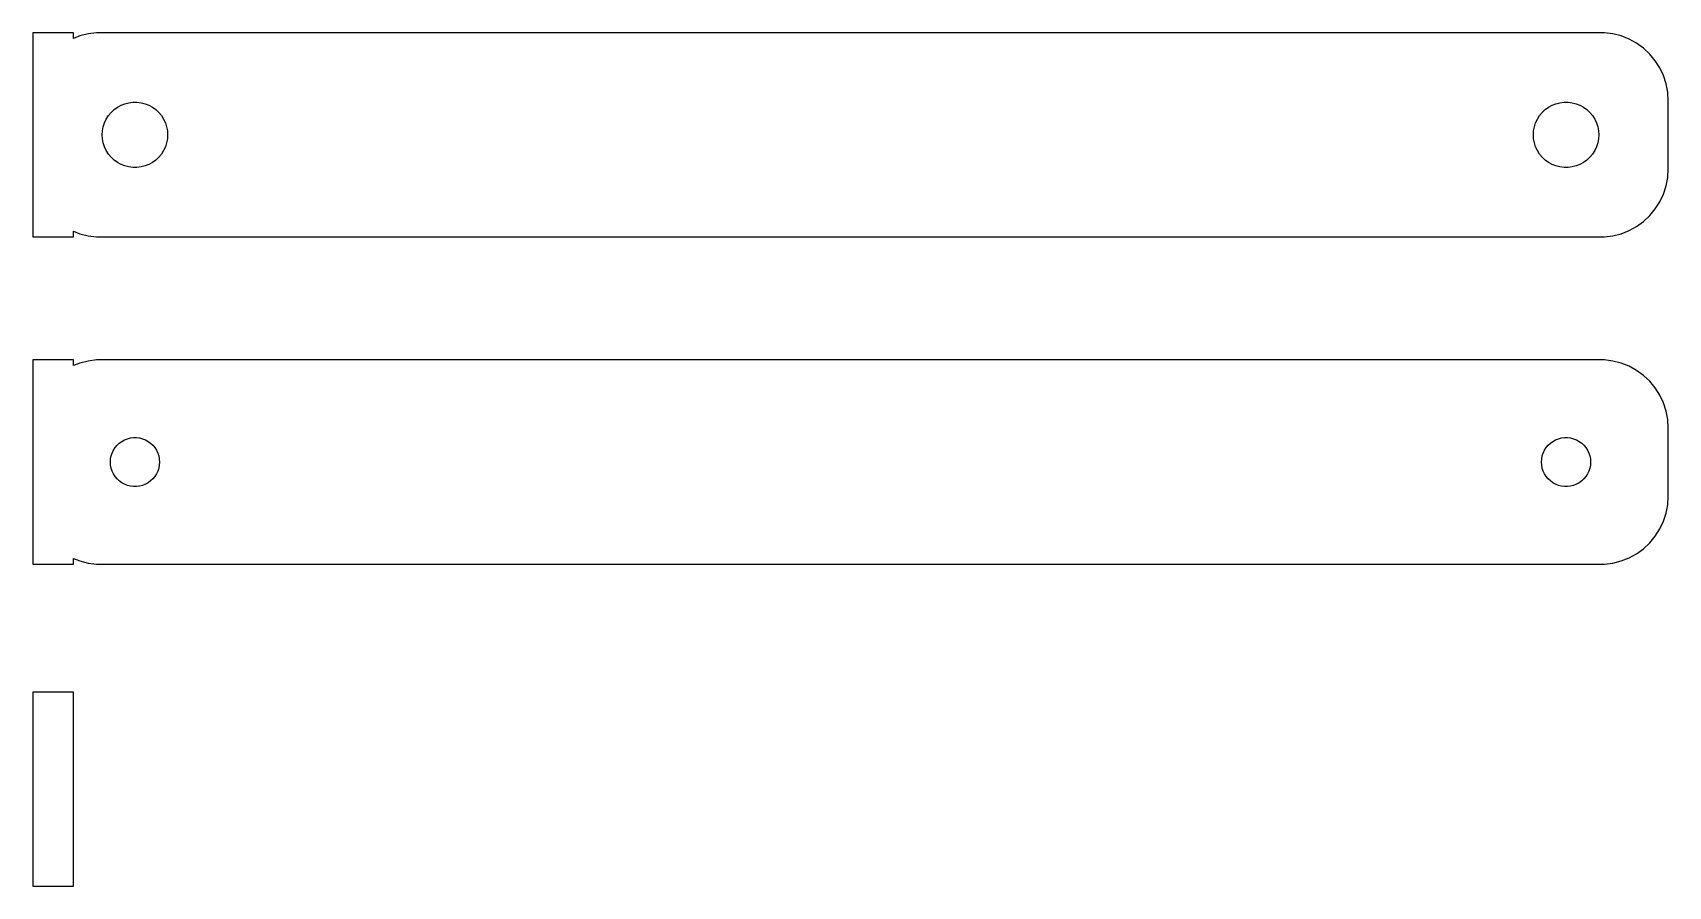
# Model space of a CAD drawing. Header units: metres. Extents: x -60 to 60, y -7 to 55.
import ezdxf

# ---------------------------------------------------------------- set-up
doc = ezdxf.new("R2010")
doc.units = ezdxf.units.M

msp = doc.modelspace()

# ---------------------------------------------------------------- linework, layer by layer
for p, q in [((-57, 55.4901), (-60, 55.4901)), ((-60, 55.4901), (-60, 40.5099)), ((-57, 55.0752), (-57, 55.4901)), ((-56.5451, 55.2553), (-57, 55.0752)), ((-55.9369, 55.4114), (-56.5451, 55.2553)), ((-55.3139, 55.4901), (-55.9369, 55.4114)), ((55.3139, 55.4901), (-55.3139, 55.4901)), ((55.9369, 55.4114), (55.3139, 55.4901)), ((56.5451, 55.2553), (55.9369, 55.4114)), ((57.1289, 55.0241), (56.5451, 55.2553)), ((57.6791, 54.7216), (57.1289, 55.0241)), ((58.1871, 54.3526), (57.6791, 54.7216)), ((58.6448, 53.9227), (58.1871, 54.3526)), ((59.0451, 53.4389), (58.6448, 53.9227)), ((59.3815, 52.9088), (59.0451, 53.4389)), ((59.6489, 52.3406), (59.3815, 52.9088)), ((59.8429, 51.7434), (59.6489, 52.3406)), ((59.9606, 51.1267), (59.8429, 51.7434)), ((60, 50.5), (59.9606, 51.1267)), ((60, 45.5), (60, 50.5)), ((-54.6031, 49.1562), (-54.4416, 49.4107)), ((-54.4416, 49.4107), (-54.2495, 49.6429)), ((-54.2495, 49.6429), (-54.0298, 49.8492)), ((-54.0298, 49.8492), (-53.786, 50.0264)), ((-53.786, 50.0264), (-53.5219, 50.1716)), ((-53.5219, 50.1716), (-53.2416, 50.2825)), ((-53.2416, 50.2825), (-52.9497, 50.3575)), ((-52.9497, 50.3575), (-52.6507, 50.3953)), ((-52.6507, 50.3953), (-52.3493, 50.3953)), ((-52.3493, 50.3953), (-52.0503, 50.3575)), ((-52.0503, 50.3575), (-51.7584, 50.2825)), ((-51.7584, 50.2825), (-51.4781, 50.1716)), ((-51.4781, 50.1716), (-51.214, 50.0264)), ((-51.214, 50.0264), (-50.9702, 49.8492)), ((-50.9702, 49.8492), (-50.7505, 49.6429)), ((-50.7505, 49.6429), (-50.5583, 49.4107)), ((-50.5583, 49.4107), (-50.3969, 49.1562)), ((50.3969, 49.1562), (50.5583, 49.4107)), ((50.5583, 49.4107), (50.7505, 49.6429)), ((50.7505, 49.6429), (50.9702, 49.8492)), ((50.9702, 49.8492), (51.214, 50.0264)), ((51.214, 50.0264), (51.4781, 50.1716)), ((51.4781, 50.1716), (51.7584, 50.2825)), ((51.7584, 50.2825), (52.0503, 50.3575)), ((52.0503, 50.3575), (52.3493, 50.3953)), ((52.3493, 50.3953), (52.6507, 50.3953)), ((52.6507, 50.3953), (52.9497, 50.3575)), ((52.9497, 50.3575), (53.2416, 50.2825)), ((53.2416, 50.2825), (53.5219, 50.1716)), ((53.5219, 50.1716), (53.786, 50.0264)), ((53.786, 50.0264), (54.0298, 49.8492)), ((54.0298, 49.8492), (54.2495, 49.6429)), ((54.2495, 49.6429), (54.4416, 49.4107)), ((54.4416, 49.4107), (54.6031, 49.1562)), ((-54.9, 48), (-54.8811, 48.3008)), ((-54.8811, 47.6992), (-54.9, 48)), ((-54.8811, 48.3008), (-54.8246, 48.5968)), ((-54.8246, 48.5968), (-54.7315, 48.8835)), ((-54.7315, 48.8835), (-54.6031, 49.1562)), ((-50.3969, 49.1562), (-50.2685, 48.8835)), ((-50.2685, 48.8835), (-50.1754, 48.5968)), ((-50.1754, 48.5968), (-50.1189, 48.3008)), ((-50.1189, 48.3008), (-50.1, 48)), ((-50.1, 48), (-50.1189, 47.6992)), ((50.1, 48), (50.1189, 48.3008)), ((50.1189, 47.6992), (50.1, 48)), ((50.1189, 48.3008), (50.1754, 48.5968)), ((50.1754, 48.5968), (50.2685, 48.8835)), ((50.2685, 48.8835), (50.3969, 49.1562)), ((54.6031, 49.1562), (54.7315, 48.8835)), ((54.7315, 48.8835), (54.8246, 48.5968)), ((54.8246, 48.5968), (54.8811, 48.3008)), ((54.8811, 48.3008), (54.9, 48)), ((54.9, 48), (54.8811, 47.6992)), ((-54.8246, 47.4032), (-54.8811, 47.6992)), ((-54.7315, 47.1165), (-54.8246, 47.4032)), ((-54.6031, 46.8438), (-54.7315, 47.1165)), ((-54.4416, 46.5893), (-54.6031, 46.8438)), ((-50.3969, 46.8438), (-50.5583, 46.5893)), ((-50.2685, 47.1165), (-50.3969, 46.8438)), ((-50.1754, 47.4032), (-50.2685, 47.1165)), ((-50.1189, 47.6992), (-50.1754, 47.4032)), ((50.1754, 47.4032), (50.1189, 47.6992)), ((50.2685, 47.1165), (50.1754, 47.4032)), ((50.3969, 46.8438), (50.2685, 47.1165)), ((50.5583, 46.5893), (50.3969, 46.8438)), ((54.6031, 46.8438), (54.4416, 46.5893)), ((54.7315, 47.1165), (54.6031, 46.8438)), ((54.8246, 47.4032), (54.7315, 47.1165)), ((54.8811, 47.6992), (54.8246, 47.4032)), ((-54.2495, 46.3571), (-54.4416, 46.5893)), ((-54.0298, 46.1508), (-54.2495, 46.3571)), ((-53.786, 45.9736), (-54.0298, 46.1508)), ((-53.5219, 45.8284), (-53.786, 45.9736)), ((-53.2416, 45.7175), (-53.5219, 45.8284)), ((-52.9497, 45.6425), (-53.2416, 45.7175)), ((-52.6507, 45.6047), (-52.9497, 45.6425)), ((-52.3493, 45.6047), (-52.6507, 45.6047)), ((-52.0503, 45.6425), (-52.3493, 45.6047)), ((-51.7584, 45.7175), (-52.0503, 45.6425)), ((-51.4781, 45.8284), (-51.7584, 45.7175)), ((-51.214, 45.9736), (-51.4781, 45.8284)), ((-50.9702, 46.1508), (-51.214, 45.9736)), ((-50.7505, 46.3571), (-50.9702, 46.1508)), ((-50.5583, 46.5893), (-50.7505, 46.3571)), ((50.7505, 46.3571), (50.5583, 46.5893)), ((50.9702, 46.1508), (50.7505, 46.3571)), ((51.214, 45.9736), (50.9702, 46.1508)), ((51.4781, 45.8284), (51.214, 45.9736)), ((51.7584, 45.7175), (51.4781, 45.8284)), ((52.0503, 45.6425), (51.7584, 45.7175)), ((52.3493, 45.6047), (52.0503, 45.6425)), ((52.6507, 45.6047), (52.3493, 45.6047)), ((52.9497, 45.6425), (52.6507, 45.6047)), ((53.2416, 45.7175), (52.9497, 45.6425)), ((53.5219, 45.8284), (53.2416, 45.7175)), ((53.786, 45.9736), (53.5219, 45.8284)), ((54.0298, 46.1508), (53.786, 45.9736)), ((54.2495, 46.3571), (54.0298, 46.1508)), ((54.4416, 46.5893), (54.2495, 46.3571)), ((59.8429, 44.2566), (59.9606, 44.8733)), ((59.9606, 44.8733), (60, 45.5)), ((59.3815, 43.0912), (59.6489, 43.6594)), ((59.6489, 43.6594), (59.8429, 44.2566)), ((58.1871, 41.6474), (58.6448, 42.0773)), ((58.6448, 42.0773), (59.0451, 42.5611)), ((59.0451, 42.5611), (59.3815, 43.0912)), ((-57, 40.9248), (-56.5451, 40.7447)), ((-57, 40.5099), (-57, 40.9248)), ((56.5451, 40.7447), (57.1289, 40.9759)), ((57.1289, 40.9759), (57.6791, 41.2784)), ((57.6791, 41.2784), (58.1871, 41.6474)), ((-60, 40.5099), (-57, 40.5099)), ((-56.5451, 40.7447), (-55.9369, 40.5886)), ((-55.9369, 40.5886), (-55.3139, 40.5099)), ((-55.3139, 40.5099), (55.3139, 40.5099)), ((55.3139, 40.5099), (55.9369, 40.5886)), ((55.9369, 40.5886), (56.5451, 40.7447)), ((-57, 31.4901), (-60, 31.4901)), ((-60, 31.4901), (-60, 16.5099)), ((-57, 31.0752), (-57, 31.4901)), ((-56.5451, 31.2553), (-57, 31.0752)), ((-55.9369, 31.4114), (-56.5451, 31.2553)), ((-55.3139, 31.4901), (-55.9369, 31.4114)), ((55.3139, 31.4901), (-55.3139, 31.4901)), ((55.9369, 31.4114), (55.3139, 31.4901)), ((56.5451, 31.2553), (55.9369, 31.4114)), ((57.1289, 31.0241), (56.5451, 31.2553)), ((57.6791, 30.7216), (57.1289, 31.0241)), ((58.1871, 30.3526), (57.6791, 30.7216)), ((58.6448, 29.9227), (58.1871, 30.3526)), ((59.0451, 29.4389), (58.6448, 29.9227)), ((59.3815, 28.9088), (59.0451, 29.4389)), ((59.6489, 28.3406), (59.3815, 28.9088)), ((59.8429, 27.7434), (59.6489, 28.3406)), ((59.9606, 27.1267), (59.8429, 27.7434)), ((60, 26.5), (59.9606, 27.1267)), ((60, 21.5), (60, 26.5)), ((-53.9562, 25.058), (-53.8121, 25.2322)), ((-53.8121, 25.2322), (-53.6474, 25.3869)), ((-53.6474, 25.3869), (-53.4645, 25.5198)), ((-53.4645, 25.5198), (-53.2664, 25.6287)), ((-53.2664, 25.6287), (-53.0562, 25.7119)), ((-53.0562, 25.7119), (-52.8373, 25.7681)), ((-52.8373, 25.7681), (-52.613, 25.7964)), ((-52.613, 25.7964), (-52.387, 25.7964)), ((-52.387, 25.7964), (-52.1627, 25.7681)), ((-52.1627, 25.7681), (-51.9438, 25.7119)), ((-51.9438, 25.7119), (-51.7336, 25.6287)), ((-51.7336, 25.6287), (-51.5355, 25.5198)), ((-51.5355, 25.5198), (-51.3526, 25.3869)), ((-51.3526, 25.3869), (-51.1879, 25.2322)), ((-51.1879, 25.2322), (-51.0438, 25.058)), ((51.0438, 25.058), (51.1879, 25.2322)), ((51.1879, 25.2322), (51.3526, 25.3869)), ((51.3526, 25.3869), (51.5355, 25.5198)), ((51.5355, 25.5198), (51.7336, 25.6287)), ((51.7336, 25.6287), (51.9438, 25.7119)), ((51.9438, 25.7119), (52.1627, 25.7681)), ((52.1627, 25.7681), (52.387, 25.7964)), ((52.387, 25.7964), (52.613, 25.7964)), ((52.613, 25.7964), (52.8373, 25.7681)), ((52.8373, 25.7681), (53.0562, 25.7119)), ((53.0562, 25.7119), (53.2664, 25.6287)), ((53.2664, 25.6287), (53.4645, 25.5198)), ((53.4645, 25.5198), (53.6474, 25.3869)), ((53.6474, 25.3869), (53.8121, 25.2322)), ((53.8121, 25.2322), (53.9562, 25.058)), ((-54.3, 24), (-54.2858, 24.2256)), ((-54.2858, 23.7744), (-54.3, 24)), ((-54.2858, 24.2256), (-54.2434, 24.4476)), ((-54.2434, 24.4476), (-54.1736, 24.6626)), ((-54.1736, 24.6626), (-54.0773, 24.8671)), ((-54.0773, 24.8671), (-53.9562, 25.058)), ((-51.0438, 25.058), (-50.9226, 24.8671)), ((-50.9226, 24.8671), (-50.8264, 24.6626)), ((-50.8264, 24.6626), (-50.7565, 24.4476)), ((-50.7565, 24.4476), (-50.7142, 24.2256)), ((-50.7142, 24.2256), (-50.7, 24)), ((-50.7, 24), (-50.7142, 23.7744)), ((50.7, 24), (50.7142, 24.2256)), ((50.7142, 23.7744), (50.7, 24)), ((50.7142, 24.2256), (50.7565, 24.4476)), ((50.7565, 24.4476), (50.8264, 24.6626)), ((50.8264, 24.6626), (50.9226, 24.8671)), ((50.9226, 24.8671), (51.0438, 25.058)), ((53.9562, 25.058), (54.0773, 24.8671)), ((54.0773, 24.8671), (54.1736, 24.6626)), ((54.1736, 24.6626), (54.2434, 24.4476)), ((54.2434, 24.4476), (54.2858, 24.2256)), ((54.2858, 24.2256), (54.3, 24)), ((54.3, 24), (54.2858, 23.7744)), ((-54.2434, 23.5524), (-54.2858, 23.7744)), ((-54.1736, 23.3374), (-54.2434, 23.5524)), ((-54.0773, 23.1329), (-54.1736, 23.3374)), ((-53.9562, 22.942), (-54.0773, 23.1329)), ((-53.8121, 22.7678), (-53.9562, 22.942)), ((-51.0438, 22.942), (-51.1879, 22.7678)), ((-50.9226, 23.1329), (-51.0438, 22.942)), ((-50.8264, 23.3374), (-50.9226, 23.1329)), ((-50.7565, 23.5524), (-50.8264, 23.3374)), ((-50.7142, 23.7744), (-50.7565, 23.5524)), ((50.7565, 23.5524), (50.7142, 23.7744)), ((50.8264, 23.3374), (50.7565, 23.5524)), ((50.9226, 23.1329), (50.8264, 23.3374)), ((51.0438, 22.942), (50.9226, 23.1329)), ((51.1879, 22.7678), (51.0438, 22.942)), ((53.9562, 22.942), (53.8121, 22.7678)), ((54.0773, 23.1329), (53.9562, 22.942)), ((54.1736, 23.3374), (54.0773, 23.1329)), ((54.2434, 23.5524), (54.1736, 23.3374)), ((54.2858, 23.7744), (54.2434, 23.5524)), ((-53.6474, 22.6131), (-53.8121, 22.7678)), ((-53.4645, 22.4802), (-53.6474, 22.6131)), ((-53.2664, 22.3713), (-53.4645, 22.4802)), ((-53.0562, 22.2881), (-53.2664, 22.3713)), ((-52.8373, 22.2319), (-53.0562, 22.2881)), ((-52.613, 22.2036), (-52.8373, 22.2319)), ((-52.387, 22.2036), (-52.613, 22.2036)), ((-52.1627, 22.2319), (-52.387, 22.2036)), ((-51.9438, 22.2881), (-52.1627, 22.2319)), ((-51.7336, 22.3713), (-51.9438, 22.2881)), ((-51.5355, 22.4802), (-51.7336, 22.3713)), ((-51.3526, 22.6131), (-51.5355, 22.4802)), ((-51.1879, 22.7678), (-51.3526, 22.6131)), ((51.3526, 22.6131), (51.1879, 22.7678)), ((51.5355, 22.4802), (51.3526, 22.6131)), ((51.7336, 22.3713), (51.5355, 22.4802)), ((51.9438, 22.2881), (51.7336, 22.3713)), ((52.1627, 22.2319), (51.9438, 22.2881)), ((52.387, 22.2036), (52.1627, 22.2319)), ((52.613, 22.2036), (52.387, 22.2036)), ((52.8373, 22.2319), (52.613, 22.2036)), ((53.0562, 22.2881), (52.8373, 22.2319)), ((53.2664, 22.3713), (53.0562, 22.2881)), ((53.4645, 22.4802), (53.2664, 22.3713)), ((53.6474, 22.6131), (53.4645, 22.4802)), ((53.8121, 22.7678), (53.6474, 22.6131)), ((59.8429, 20.2566), (59.9606, 20.8733)), ((59.9606, 20.8733), (60, 21.5)), ((59.3815, 19.0912), (59.6489, 19.6594)), ((59.6489, 19.6594), (59.8429, 20.2566)), ((58.1871, 17.6474), (58.6448, 18.0773)), ((58.6448, 18.0773), (59.0451, 18.5611)), ((59.0451, 18.5611), (59.3815, 19.0912)), ((-57, 16.9248), (-56.5451, 16.7447)), ((-57, 16.5099), (-57, 16.9248)), ((56.5451, 16.7447), (57.1289, 16.9759)), ((57.1289, 16.9759), (57.6791, 17.2784)), ((57.6791, 17.2784), (58.1871, 17.6474)), ((-60, 16.5099), (-57, 16.5099)), ((-56.5451, 16.7447), (-55.9369, 16.5886)), ((-55.9369, 16.5886), (-55.3139, 16.5099)), ((-55.3139, 16.5099), (55.3139, 16.5099)), ((55.3139, 16.5099), (55.9369, 16.5886)), ((55.9369, 16.5886), (56.5451, 16.7447)), ((-57, 7.1148), (-60, 7.1148)), ((-60, 7.1148), (-60, -7.1148)), ((-57, -7.1148), (-57, 7.1148)), ((-60, -7.1148), (-57, -7.1148))]:
    msp.add_line(p, q)

doc.saveas('drawing.dxf')
